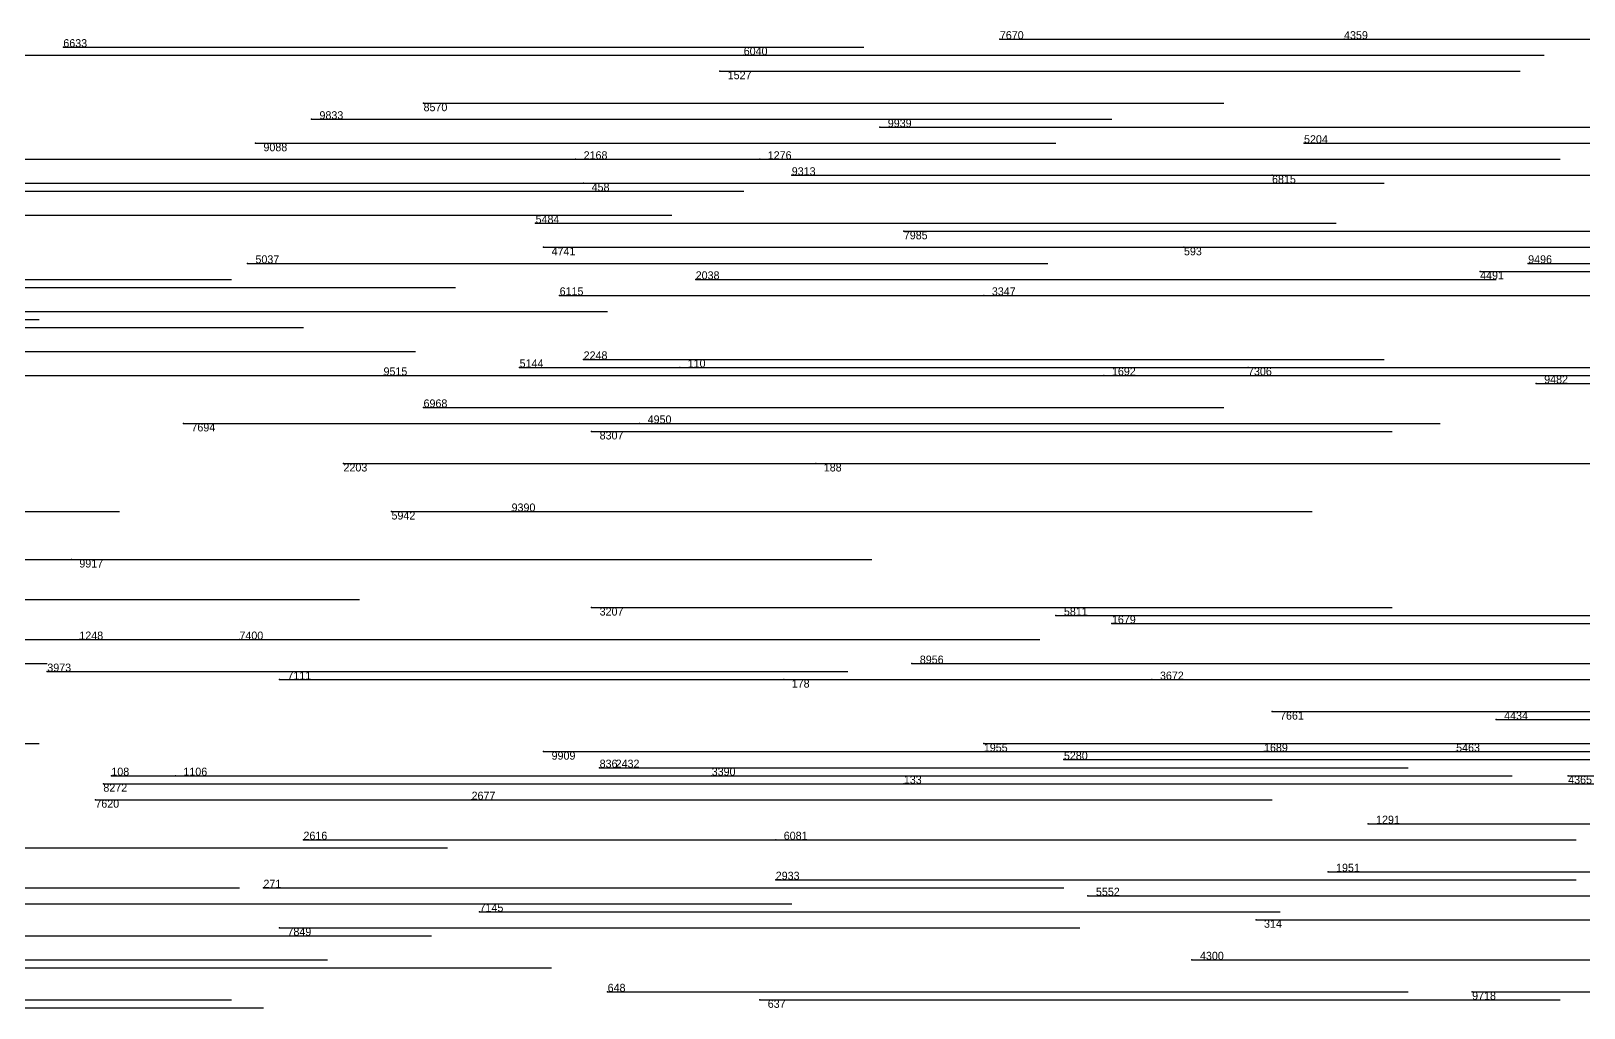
# Model space of a CAD drawing. Extents: x 0 to 1.1, y 0 to 1.
# Drawn here: x 0.666 to 0.86, y 0.759 to 0.881 of the extents above; entities that cross this region are included whole.
import ezdxf

# ---------------------------------------------------------------- set-up
doc = ezdxf.new("R2010")
doc.units = 0
for name, color, linetype in [('Normals', 1, 'CONTINUOUS'), ('Source_points', 5, 'CONTINUOUS'), ('Text', 3, 'CONTINUOUS')]:
    doc.layers.add(name, color=color, linetype=linetype)

msp = doc.modelspace()

# ---------------------------------------------------------------- linework, layer by layer
at = {"layer": 'Normals', "color": 1}
for p, q in [((0.67, 0.879), (0.77, 0.879)), ((0.787, 0.88), (0.887, 0.88)), ((0.83, 0.88), (0.929, 0.88)), ((0.662, 0.878, 1), (0.762, 0.878, 1)), ((0.755, 0.878), (0.855, 0.878)), ((0.752, 0.876), (0.852, 0.876)), ((0.715, 0.872, 1), (0.815, 0.872, 1)), ((0.701, 0.87), (0.801, 0.87)), ((0.772, 0.869), (0.872, 0.869)), ((0.694, 0.867, 1), (0.794, 0.867, 1)), ((0.825, 0.867, 1), (0.925, 0.867, 1)), ((0.642, 0.865), (0.742, 0.865)), ((0.734, 0.865, 1), (0.834, 0.865, 1)), ((0.757, 0.865), (0.857, 0.865)), ((0.656, 0.862, 1), (0.756, 0.862, 1)), ((0.735, 0.862), (0.835, 0.862)), ((0.761, 0.863), (0.861, 0.863)), ((0.821, 0.863), (0.921, 0.863)), ((0.655, 0.861), (0.755, 0.861)), ((0.646, 0.858, 1), (0.746, 0.858, 1)), ((0.729, 0.857), (0.829, 0.857)), ((0.775, 0.856), (0.875, 0.856)), ((0.73, 0.854, 1), (0.83, 0.854, 1)), ((0.81, 0.854), (0.91, 0.854)), ((0.693, 0.852), (0.793, 0.852)), ((0.853, 0.852, 1), (0.953, 0.852, 1)), ((0.591, 0.85), (0.691, 0.85)), ((0.749, 0.85), (0.849, 0.85)), ((0.847, 0.851, 1), (0.947, 0.851, 1)), ((0.619, 0.849, 1), (0.719, 0.849, 1)), ((0.732, 0.848), (0.832, 0.848)), ((0.785, 0.848, 1), (0.885, 0.848, 1)), ((0.638, 0.846), (0.738, 0.846)), ((0.568, 0.845, 1), (0.667, 0.845, 1)), ((0.6, 0.844, 1), (0.7, 0.844, 1)), ((0.614, 0.841, 1), (0.714, 0.841, 1)), ((0.727, 0.839, 1), (0.827, 0.839, 1)), ((0.735, 0.84, 1), (0.835, 0.84, 1)), ((0.747, 0.839), (0.847, 0.839)), ((0.818, 0.839, 1), (0.917, 0.839, 1)), ((0.66, 0.838, 1), (0.76, 0.838, 1)), ((0.71, 0.838, 1), (0.81, 0.838, 1)), ((0.8, 0.838), (0.9, 0.838)), ((0.854, 0.837, 1), (0.954, 0.837, 1)), ((0.715, 0.834, 1), (0.815, 0.834, 1)), ((0.685, 0.832), (0.785, 0.832)), ((0.736, 0.831, 1), (0.836, 0.831, 1)), ((0.742, 0.832), (0.842, 0.832)), ((0.705, 0.827), (0.805, 0.827)), ((0.764, 0.827), (0.864, 0.827)), ((0.577, 0.821), (0.677, 0.821)), ((0.711, 0.821), (0.811, 0.821)), ((0.726, 0.821), (0.826, 0.821)), ((0.573, 0.815, 1), (0.673, 0.815, 1)), ((0.671, 0.815, 1), (0.771, 0.815, 1)), ((0.607, 0.81, 1), (0.707, 0.81, 1)), ((0.736, 0.809), (0.836, 0.809)), ((0.794, 0.808), (0.894, 0.808)), ((0.801, 0.807), (0.901, 0.807)), ((0.625, 0.805, 1), (0.725, 0.805, 1)), ((0.672, 0.805), (0.772, 0.805)), ((0.692, 0.805), (0.792, 0.805)), ((0.568, 0.802, 1), (0.668, 0.802, 1)), ((0.776, 0.802, 1), (0.876, 0.802, 1)), ((0.668, 0.801), (0.768, 0.801)), ((0.697, 0.8), (0.797, 0.8)), ((0.76, 0.8), (0.86, 0.8)), ((0.806, 0.8), (0.906, 0.8)), ((0.821, 0.796), (0.921, 0.796)), ((0.849, 0.795, 1), (0.949, 0.795, 1)), ((0.567, 0.792, 1), (0.667, 0.792, 1)), ((0.785, 0.792, 1), (0.885, 0.792, 1)), ((0.73, 0.791), (0.83, 0.791)), ((0.795, 0.79, 1), (0.895, 0.79, 1)), ((0.82, 0.791), (0.92, 0.791)), ((0.844, 0.791, 1), (0.944, 0.791, 1)), ((0.676, 0.788, 1), (0.776, 0.788, 1)), ((0.684, 0.788), (0.784, 0.788)), ((0.737, 0.789, 1), (0.837, 0.789, 1)), ((0.738, 0.789), (0.838, 0.789)), ((0.751, 0.788, 1), (0.851, 0.788, 1)), ((0.858, 0.788, 1), (0.958, 0.788, 1)), ((0.675, 0.787), (0.775, 0.787)), ((0.775, 0.787), (0.875, 0.787)), ((0.674, 0.785), (0.774, 0.785)), ((0.721, 0.785), (0.821, 0.785)), ((0.833, 0.782), (0.933, 0.782)), ((0.7, 0.78, 1), (0.8, 0.78, 1)), ((0.759, 0.78, 1), (0.859, 0.78, 1)), ((0.618, 0.779), (0.718, 0.779)), ((0.828, 0.776, 1), (0.928, 0.776, 1)), ((0.759, 0.775, 1), (0.859, 0.775, 1)), ((0.592, 0.774), (0.692, 0.774)), ((0.695, 0.774), (0.795, 0.774)), ((0.798, 0.773, 1), (0.898, 0.773, 1)), ((0.661, 0.772), (0.761, 0.772)), ((0.722, 0.771, 1), (0.822, 0.771, 1)), ((0.697, 0.769, 1), (0.797, 0.769, 1)), ((0.819, 0.77), (0.919, 0.77)), ((0.616, 0.768, 1), (0.716, 0.768, 1)), ((0.603, 0.765), (0.703, 0.765)), ((0.811, 0.765), (0.911, 0.765)), ((0.631, 0.764), (0.731, 0.764)), ((0.738, 0.761), (0.838, 0.761)), ((0.846, 0.761), (0.946, 0.761)), ((0.591, 0.76, 1), (0.691, 0.76, 1)), ((0.595, 0.759, 1), (0.695, 0.759, 1)), ((0.757, 0.76, 1), (0.857, 0.76, 1))]:
    msp.add_line(p, q, dxfattribs=at)
at = {"layer": 'Source_points', "color": 5}
for p in [(0.67, 0.879), (0.787, 0.88), (0.83, 0.88), (0.755, 0.878), (0.752, 0.876), (0.715, 0.872, 1), (0.701, 0.87), (0.772, 0.869), (0.694, 0.867, 1), (0.825, 0.867, 1), (0.734, 0.865, 1), (0.757, 0.865), (0.735, 0.862), (0.761, 0.863), (0.821, 0.863), (0.729, 0.857), (0.775, 0.856), (0.73, 0.854, 1), (0.81, 0.854), (0.693, 0.852), (0.853, 0.852, 1), (0.749, 0.85), (0.847, 0.851, 1), (0.732, 0.848), (0.785, 0.848, 1), (0.727, 0.839, 1), (0.735, 0.84, 1), (0.747, 0.839), (0.818, 0.839, 1), (0.71, 0.838, 1), (0.8, 0.838), (0.854, 0.837, 1), (0.715, 0.834, 1), (0.685, 0.832), (0.736, 0.831, 1), (0.742, 0.832), (0.705, 0.827), (0.764, 0.827), (0.711, 0.821), (0.726, 0.821), (0.671, 0.815, 1), (0.736, 0.809), (0.794, 0.808), (0.801, 0.807), (0.672, 0.805), (0.692, 0.805), (0.776, 0.802, 1), (0.668, 0.801), (0.697, 0.8), (0.76, 0.8), (0.806, 0.8), (0.821, 0.796), (0.849, 0.795, 1), (0.785, 0.792, 1), (0.73, 0.791), (0.795, 0.79, 1), (0.82, 0.791), (0.844, 0.791, 1), (0.676, 0.788, 1), (0.684, 0.788), (0.737, 0.789, 1), (0.738, 0.789), (0.751, 0.788, 1), (0.858, 0.788, 1), (0.675, 0.787), (0.775, 0.787), (0.674, 0.785), (0.721, 0.785), (0.833, 0.782), (0.7, 0.78, 1), (0.759, 0.78, 1), (0.828, 0.776, 1), (0.759, 0.775, 1), (0.695, 0.774), (0.798, 0.773, 1), (0.722, 0.771, 1), (0.697, 0.769, 1), (0.819, 0.77), (0.811, 0.765), (0.738, 0.761), (0.846, 0.761), (0.757, 0.76, 1)]:
    msp.add_point(p, dxfattribs=at)

# ---------------------------------------------------------------- texts
at = {"layer": 'Text', "color": 3}
for s, p in [('7670', (0.787, 0.88)), ('4359', (0.83, 0.88)), ('6633', (0.67, 0.879)), ('6040', (0.755, 0.878)), ('1527', (0.753, 0.875)), ('8570', (0.715, 0.871, 1)), ('9833', (0.702, 0.87)), ('9939', (0.773, 0.869)), ('5204', (0.825, 0.867, 1)), ('9088', (0.695, 0.866, 1)), ('2168', (0.735, 0.865, 1)), ('1276', (0.758, 0.865)), ('9313', (0.761, 0.863)), ('458', (0.736, 0.861)), ('6815', (0.821, 0.862)), ('5484', (0.729, 0.857)), ('7985', (0.775, 0.855)), ('4741', (0.731, 0.853, 1)), ('593', (0.81, 0.853)), ('5037', (0.694, 0.852)), ('9496', (0.853, 0.852, 1)), ('2038', (0.749, 0.85)), ('4491', (0.847, 0.85, 1)), ('6115', (0.732, 0.848)), ('3347', (0.786, 0.848, 1)), ('2248', (0.735, 0.84, 1)), ('9515', (0.71, 0.838, 1)), ('5144', (0.727, 0.839, 1)), ('110', (0.748, 0.839)), ('1692', (0.801, 0.838)), ('7306', (0.818, 0.838, 1)), ('9482', (0.855, 0.837, 1)), ('6968', (0.715, 0.834, 1)), ('4950', (0.743, 0.832)), ('7694', (0.686, 0.831)), ('8307', (0.737, 0.83, 1)), ('2203', (0.705, 0.826)), ('188', (0.765, 0.826)), ('5942', (0.711, 0.82)), ('9390', (0.726, 0.821)), ('9917', (0.672, 0.814, 1)), ('3207', (0.737, 0.808)), ('5811', (0.795, 0.808)), ('1679', (0.801, 0.807)), ('1248', (0.672, 0.805)), ('7400', (0.692, 0.805)), ('3973', (0.668, 0.801)), ('8956', (0.777, 0.802, 1)), ('7111', (0.698, 0.8)), ('178', (0.761, 0.799)), ('3672', (0.807, 0.8)), ('7661', (0.822, 0.795)), ('4434', (0.85, 0.795, 1)), ('1955', (0.785, 0.791, 1)), ('1689', (0.82, 0.791)), ('5463', (0.844, 0.791, 1)), ('9909', (0.731, 0.79)), ('836', (0.737, 0.789, 1)), ('2432', (0.739, 0.789)), ('5280', (0.795, 0.79, 1)), ('108', (0.676, 0.788, 1)), ('1106', (0.685, 0.788)), ('3390', (0.751, 0.788, 1)), ('133', (0.775, 0.787)), ('4365', (0.858, 0.787, 1)), ('8272', (0.675, 0.786)), ('2677', (0.721, 0.785)), ('7620', (0.674, 0.784)), ('1291', (0.834, 0.782)), ('2616', (0.7, 0.78, 1)), ('6081', (0.76, 0.78, 1)), ('2933', (0.759, 0.775, 1)), ('1951', (0.829, 0.776, 1)), ('271', (0.695, 0.774)), ('5552', (0.799, 0.773, 1)), ('7145', (0.722, 0.771, 1)), ('7849', (0.698, 0.768, 1)), ('314', (0.82, 0.769)), ('4300', (0.812, 0.765)), ('648', (0.738, 0.761)), ('9718', (0.846, 0.76)), ('637', (0.758, 0.759, 1))]:
    msp.add_text(s, height=0.001, dxfattribs=at).set_placement(p)

doc.saveas('drawing.dxf')
